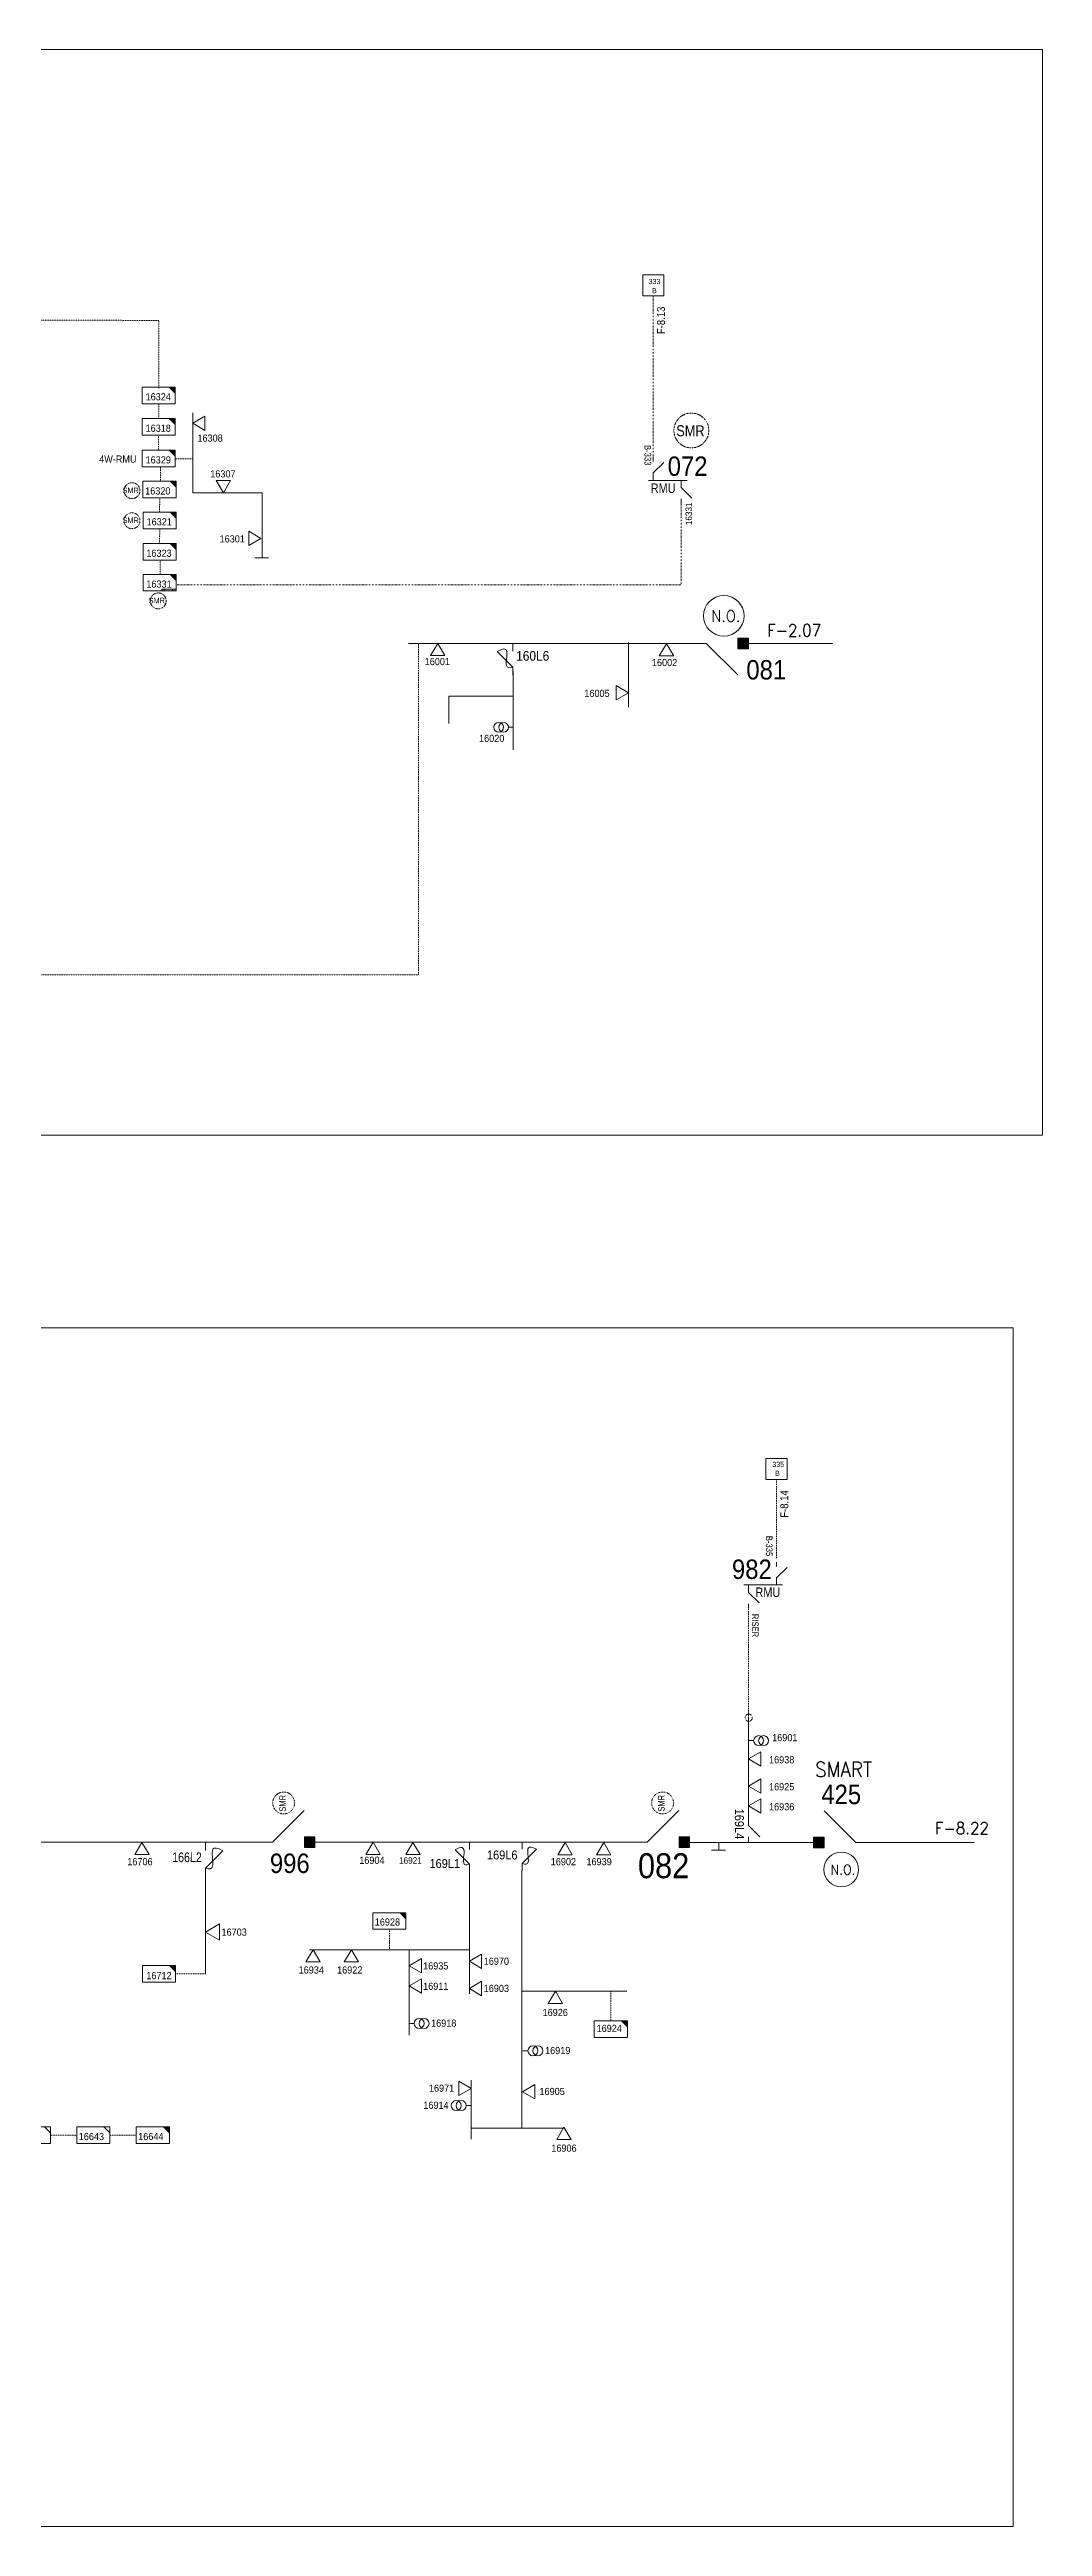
# Model space of a CAD drawing. Header units: metres. Extents: x 65984 to 144644, y -19036 to 23726.
# Drawn here: x 96637 to 97148, y 5739 to 7015 of the extents above; entities that cross this region are included whole.
import ezdxf
from ezdxf.enums import TextEntityAlignment as Align

# ---------------------------------------------------------------- set-up
doc = ezdxf.new("R2010")
doc.units = ezdxf.units.M
doc.header["$MEASUREMENT"] = 0
for name, pattern in [('DGN Style 2', [0.023128, 0, -0.023128]), ('DGN Style 3', [0.013877, 0, -0.013877]), ('DGN Style 4', [1.6, 0.8, -0.4, 0, -0.4])]:
    doc.linetypes.add(name, pattern=pattern)
doc.layers.get('0').update_dxf_attribs({"color": 95, "lineweight": 40})
for name, color, linetype, lineweight in [('ABS', 7, 'Continuous', 40), ('ABS NUMBER', 112, 'Continuous', 30), ('CONTRACTOR NAME', 95, 'Continuous', 40), ('d_eos', 111, 'Continuous', 40), ('d_eos no', 121, 'Continuous', 40), ('d_fco', 5, 'Continuous', 40), ('d_fco text', 95, 'Continuous', 40), ('d_oh branch', 94, 'Continuous', 40), ('d_switch', 95, 'Continuous', 40), ('d_tf', 1, 'Continuous', 40), ('d_tf no', 6, 'Continuous', 40), ('d_tf_200', 1, 'Continuous', 40), ('d_ug cable', 95, 'Continuous', 40), ('d_unit sub', 7, 'Continuous', 40), ('FDR  1  05', 172, 'Continuous', 40), ('fedr no', 95, 'Continuous', 40), ('GRID STATION  04', 7, 'Continuous', 40), ('Level 37', 7, 'Continuous', 0), ('O H MAIN FEEDER', 4, 'Continuous', 100), ('SW N O', 114, 'Continuous', 30)]:
    doc.layers.add(name, color=color, linetype=linetype, lineweight=lineweight)
doc.styles.add('NASKHF', font='naskhf.shx', dxfattribs={"height": 8})
doc.styles.add('Style-Arial', font='arial.ttf')
doc.styles.add('Style-ENGINEERING', font='ENGINEERING.shx')
doc.styles.add('Style-msdefault', font='msdefault.shx')
doc.styles.add('Style-STANDARD', font='STANDARD.shx')

# ---------------------------------------------------------------- blocks, each defined once
blk = doc.blocks.new('ABS2_1_1')
at = {"color": 0, "linetype": 'ByBlock', "lineweight": -2, "ltscale": 500}
for q in [(-29900, 43500), (0, 0)]:
    blk.add_line((0, 13600), q, dxfattribs=at)
at = {"color": 0, "linetype": 'ByBlock', "lineweight": -2, "ltscale": 500, "flags": 128}
for points in [[(5000, 43600), (-5000, 43600), (-5000, 53600), (5000, 53600)], [(3791, 49653), (3791, 49653), (3791, 49653)]]:
    blk.add_lwpolyline(points, close=True, dxfattribs=at)
at = {"color": 0, "linetype": 'ByBlock', "lineweight": -2, "ltscale": 500}
for points in [[(5000, 43600), (-5000, 43600), (5000, 53600), (-5000, 53600)], [(3791, 49653), (3791, 49653), (3791, 49653)]]:
    blk.add_solid(points, dxfattribs=at)
blk = doc.blocks.new('*U1283')
at = {"layer": 'd_fco', "color": 140, "linetype": 'Continuous', "lineweight": 13}
blk.add_line((-4.6, 4.2), (-10.1, 4.2), dxfattribs=at)
at = {"layer": 'd_fco', "color": 140, "linetype": 'Continuous', "lineweight": 13, "flags": 128}
blk.add_lwpolyline([(13, 4.2), (7.1, 4.2), (-4.4, -7.3)], dxfattribs=at)
at = {"layer": 'd_fco', "color": 140, "linetype": 'Continuous', "lineweight": 13}
blk.add_open_spline([(-4.4, -7.3), (-13, 7.7), (11.6, -7.7), (7.1, 4.2)], degree=3, dxfattribs=at)
blk = doc.blocks.new('TFU_88')
at = {"layer": 'd_tf_200', "color": 140, "linetype": 'Continuous', "lineweight": 13}
blk.add_line((0, 10), (0, 0), dxfattribs=at)
for centre in [(0, 30), (0, 20)]:
    blk.add_circle(centre, 10, dxfattribs=at)
blk = doc.blocks.new('TF_8')
at = {"color": 0, "linetype": 'ByBlock', "lineweight": -2}
blk.add_line((6.3, 4.95), (9.9, 1.35), dxfattribs=at)
blk.add_3dface([(-10.1, 4.95), (9.9, 4.95), (9.9, -5.05), (-10.1, -5.05)], dxfattribs=at)
blk = doc.blocks.new('exist.us-1000kva')
at = {"color": 0, "linetype": 'ByBlock', "lineweight": -2, "flags": 128}
blk.add_lwpolyline([(40, 12.9), (32.8, 20), (40, 20)], close=True, dxfattribs=at)
at = {"color": 0, "linetype": 'ByBlock', "lineweight": -2, "extrusion": (0, 0, -1)}
blk.add_solid([(-40, 12.9), (-32.8, 20), (-40, 20)], dxfattribs=at)
at = {"color": 0, "linetype": 'ByBlock', "lineweight": -2, "xscale": 2, "yscale": 2}
blk.add_blockref('TF_8', (20.2, 10.1), dxfattribs=at)
blk = doc.blocks.new('*U1116')
at = {"layer": 'd_eos', "color": 2, "linetype": 'Continuous', "lineweight": 13, "ltscale": 0.542324}
for p, q in [((-10.9, 12), (-10.9, 14.8)), ((-10.9, 4.8), (-4.1, 11.4)), ((-10.9, 0.2), (-10.9, 4.8)), ((-13.9, -0.2), (10.9, -0.2)), ((7.1, -0.2), (7.1, -4.7)), ((7.1, -4.7), (13.9, -11.4)), ((7.1, -12), (7.1, -14.8))]:
    blk.add_line(p, q, dxfattribs=at)
at = {"layer": 'd_ug cable', "color": 2, "linetype": 'DGN Style 2', "lineweight": 13, "extrusion": (0, 0, -1), "flags": 128}
blk.add_lwpolyline([(-7.1, -14.8), (-7.1, -14.8)], close=True, dxfattribs=at)
blk = doc.blocks.new('TFU_142')
at = {"layer": 'd_tf_200', "color": 220, "linetype": 'Continuous', "lineweight": 13}
blk.add_line((0, 10), (0, 0), dxfattribs=at)
for centre in [(0, 30), (0, 20)]:
    blk.add_circle(centre, 10, dxfattribs=at)
blk = doc.blocks.new('*U1012')
at = {"layer": 'd_fco', "color": 7, "linetype": 'Continuous', "lineweight": 13}
blk.add_line((-4.6, 4.2), (-10.1, 4.2), dxfattribs=at)
at = {"layer": 'd_fco', "color": 7, "linetype": 'Continuous', "lineweight": 13, "flags": 128}
blk.add_lwpolyline([(13, 4.2), (7.1, 4.2), (-4.4, -7.3)], dxfattribs=at)
at = {"layer": 'd_fco', "color": 7, "linetype": 'Continuous', "lineweight": 13}
blk.add_open_spline([(-4.4, -7.3), (-13, 7.7), (11.6, -7.7), (7.1, 4.2)], degree=3, dxfattribs=at)
blk = doc.blocks.new('FUSE01')
at = {"color": 0, "linetype": 'ByBlock', "lineweight": -2}
blk.add_line((0, -17.15), (0, -22.55), dxfattribs=at)
at = {"color": 0, "linetype": 'ByBlock', "lineweight": -2, "flags": 128}
blk.add_lwpolyline([(0, 0.05), (0, -5.75), (-11.2, -16.95)], dxfattribs=at)
at = {"color": 0, "linetype": 'ByBlock', "lineweight": -2}
blk.add_open_spline([(-11.2, -16.95), (3.4, -25.35), (-11.6, -1.35), (0, -5.75)], degree=3, dxfattribs=at)
blk = doc.blocks.new('TRA1_1220')
at = {"layer": 'd_tf', "color": 140, "linetype": 'Continuous', "lineweight": 13, "ltscale": 0.000283496, "flags": 128}
blk.add_lwpolyline([(10, -17), (0, 0), (-10, -17)], close=True, dxfattribs=at)
blk = doc.blocks.new('TRA1_1219')
at = {"layer": 'd_tf', "color": 140, "linetype": 'Continuous', "lineweight": 13, "ltscale": 0.000283496, "xscale": 1.000046566207833, "yscale": 1.000046566207833, "zscale": 1.000046566207833, "rotation": 180}
blk.add_blockref('TRA1_1220', (0, 0), dxfattribs=at)
blk = doc.blocks.new('TRA1_1222')
at = {"layer": 'd_tf', "color": 140, "linetype": 'Continuous', "lineweight": 13, "ltscale": 0.000283381, "flags": 128}
blk.add_lwpolyline([(10, -17), (0, 0), (-10, -17)], close=True, dxfattribs=at)
blk = doc.blocks.new('TRA1_1221')
at = {"layer": 'd_tf', "color": 140, "linetype": 'Continuous', "lineweight": 13, "ltscale": 0.000283381, "xscale": 1.000046566207834, "yscale": 1.000046566207834, "zscale": 1.000046566207834, "rotation": 180}
blk.add_blockref('TRA1_1222', (0, 0), dxfattribs=at)
blk = doc.blocks.new('TRA1_1226')
at = {"layer": 'd_tf', "color": 220, "linetype": 'Continuous', "lineweight": 13, "ltscale": 0.000215867, "extrusion": (0, 0, -1), "flags": 128}
blk.add_lwpolyline([(-10.1, -17), (-0.1, 0), (9.9, -17)], close=True, dxfattribs=at)
blk = doc.blocks.new('TRA1_1225')
at = {"layer": 'd_tf', "color": 220, "linetype": 'Continuous', "lineweight": 13, "ltscale": 0.000215867, "xscale": 1.000046566207833, "yscale": 1.000046566207833, "zscale": 1.000046566207833, "rotation": 180}
blk.add_blockref('TRA1_1226', (0, 0), dxfattribs=at)
blk = doc.blocks.new('TRA1_1228')
at = {"layer": 'd_tf', "color": 220, "linetype": 'Continuous', "lineweight": 13, "ltscale": 0.000215867, "extrusion": (0, 0, -1), "flags": 128}
blk.add_lwpolyline([(-10, -17), (0, 0), (10, -17)], close=True, dxfattribs=at)
blk = doc.blocks.new('TRA1_1227')
at = {"layer": 'd_tf', "color": 220, "linetype": 'Continuous', "lineweight": 13, "ltscale": 0.000215867, "xscale": 1.000046566207833, "yscale": 1.000046566207833, "zscale": 1.000046566207833, "rotation": 180}
blk.add_blockref('TRA1_1228', (0, 0), dxfattribs=at)
blk = doc.blocks.new('TRA1_1230')
at = {"layer": 'd_tf', "color": 220, "linetype": 'Continuous', "lineweight": 13, "ltscale": 0.00025881, "flags": 128}
blk.add_lwpolyline([(10, -17), (0, 0), (-10, -17)], close=True, dxfattribs=at)
blk = doc.blocks.new('TRA1_1229')
at = {"layer": 'd_tf', "color": 220, "linetype": 'Continuous', "lineweight": 13, "ltscale": 0.00025881, "xscale": 1.000046566207833, "yscale": 1.000046566207833, "zscale": 1.000046566207833, "rotation": 180}
blk.add_blockref('TRA1_1230', (0, 0), dxfattribs=at)
blk = doc.blocks.new('TRA1_1232')
at = {"layer": 'd_tf', "color": 220, "linetype": 'Continuous', "lineweight": 13, "ltscale": 0.00025881, "flags": 128}
blk.add_lwpolyline([(10, -17), (0, 0), (-10, -17)], close=True, dxfattribs=at)
blk = doc.blocks.new('TRA1_1231')
at = {"layer": 'd_tf', "color": 220, "linetype": 'Continuous', "lineweight": 13, "ltscale": 0.00025881, "xscale": 1.000046566207833, "yscale": 1.000046566207833, "zscale": 1.000046566207833, "rotation": 180}
blk.add_blockref('TRA1_1232', (0, 0), dxfattribs=at)
blk = doc.blocks.new('*U3461')
at = {"layer": 'SW N O', "color": 3, "lineweight": 13, "ltscale": 0.426762}
blk.add_circle((0, 0), 16.8, dxfattribs=at)
at = {"layer": 'SW N O', "color": 3, "lineweight": 13, "style": 'Style-STANDARD'}
blk.add_text('N.O.', height=9.6, dxfattribs=at).set_placement((1.7, -0.2), align=Align.MIDDLE_CENTER)
blk = doc.blocks.new('*U893')
at = {"layer": 'SW N O', "color": 3, "lineweight": 13}
blk.add_circle((0, 0), 16.8, dxfattribs=at)
at = {"layer": 'SW N O', "color": 3, "lineweight": 13, "style": 'Style-STANDARD'}
blk.add_text('N.O.', height=9.6, dxfattribs=at).set_placement((1.7, -0.2), align=Align.MIDDLE_CENTER)
blk = doc.blocks.new('*U1178')
at = {"layer": 'd_fco', "color": 51, "linetype": 'Continuous', "lineweight": 13}
blk.add_line((4.2, -4), (8.1, -4), dxfattribs=at)
at = {"layer": 'd_fco', "color": 51, "linetype": 'Continuous', "lineweight": 13, "flags": 128}
blk.add_lwpolyline([(-8.1, -4), (-3.9, -4), (4.1, 4)], dxfattribs=at)

msp = doc.modelspace()

# ---------------------------------------------------------------- linework, layer by layer
at = {"layer": 'CONTRACTOR NAME', "color": 140, "lineweight": 13, "ltscale": 0.498271, "flags": 128}
for points in [[(96699.8, 6735.9), (96694.3, 6735.9), (96694.3, 6736.9), (96699.8, 6736.9)], [(96701.8, 6735.9), (96699.8, 6735.9), (96699.8, 6736.9), (96701.8, 6736.9)]]:
    msp.add_lwpolyline(points, close=True, dxfattribs=at)
at = {"layer": 'd_eos', "color": 7, "linetype": 'Continuous', "lineweight": 13, "ltscale": 0.542324}
for p, q in [((96947.4, 6802.6), (96947.4, 6804.8)), ((96961.8, 6783.3), (96961.8, 6781.1))]:
    msp.add_line(p, q, dxfattribs=at)
at = {"layer": 'd_eos', "color": 2, "linetype": 'Continuous', "lineweight": 13, "ltscale": 0.542324}
for p, q in [((96947.4, 6796.8), (96952.9, 6802.1)), ((96945, 6792.8), (96964.9, 6792.8)), ((96947.4, 6793.1), (96947.4, 6796.8)), ((96961.8, 6792.8), (96961.8, 6789.2)), ((96961.8, 6789.2), (96967.3, 6783.8))]:
    msp.add_line(p, q, dxfattribs=at)
at = {"layer": 'd_oh branch', "color": 140, "linetype": 'Continuous', "lineweight": 13}
for p, q in [((96710.3, 6827.6), (96710.3, 6786.5)), ((96710.3, 6786.5), (96746.1, 6786.5)), ((96746.1, 6786.5), (96746.1, 6752.9)), ((96749.3, 6752.9), (96742.2, 6752.9)), ((96934.6, 6676.1), (96934.6, 6709.4)), ((96875.2, 6654.1), (96875.2, 6694.4)), ((96874.9, 6681.7), (96842.1, 6681.7)), ((96842.1, 6681.7), (96842.1, 6667.6))]:
    msp.add_line(p, q, dxfattribs=at)
at = {"layer": 'd_oh branch', "color": 220, "linetype": 'Continuous', "lineweight": 13}
for p, q in [((96852.8, 6013.1), (96852.8, 6077.3)), ((96879.8, 6076.4), (96879.8, 5944)), ((96716.8, 6023.5), (96716.8, 6073.6)), ((96852.9, 6035.9), (96770.4, 6035.9)), ((96821.7, 5991.9), (96821.7, 6035.9)), ((96933.8, 6014.5), (96879.8, 6014.5)), ((96853.6, 5968.6), (96853.6, 5938.3)), ((96901.6, 5944), (96853.5, 5944))]:
    msp.add_line(p, q, dxfattribs=at)
at = {"layer": 'd_ug cable', "color": 140, "linetype": 'DGN Style 3', "lineweight": 13}
for p, q in [((96536.9, 6875.6), (96692.9, 6875.3)), ((96692.8, 6840.4), (96692.9, 6875.3)), ((96692.8, 6824.8), (96692.8, 6832.4)), ((96826.5, 6538.2), (96826.5, 6708.9)), ((96826.2, 6538.2), (96264.5, 6538.2))]:
    msp.add_line(p, q, dxfattribs=at)
at = {"layer": 'd_ug cable', "color": 220, "linetype": 'DGN Style 3', "lineweight": 13}
for p, q in [((96811.5, 6046.4), (96811.5, 6035.9)), ((96716.8, 6023.5), (96701.4, 6023.5)), ((96925.6, 5999.2), (96925.6, 6014.5)), ((96637, 5940.4), (96650.6, 5940.4)), ((96667.6, 5940.4), (96681.2, 5940.4))]:
    msp.add_line(p, q, dxfattribs=at)
at = {"layer": 'd_ug cable', "color": 140, "linetype": 'DGN Style 3', "lineweight": 13, "flags": 128}
for points in [[(96692.6, 6808.4), (96692.6, 6816.2)], [(96710.3, 6803.9), (96701.3, 6803.9)], [(96693.6, 6792.6), (96693.6, 6799.9)], [(96693.2, 6776.5), (96693.3, 6783.8)], [(96693.2, 6760.4), (96693.3, 6767.8)], [(96693.5, 6744.4), (96693.5, 6751.8)]]:
    msp.add_lwpolyline(points, dxfattribs=at)
at = {"layer": 'd_ug cable', "color": 7, "linetype": 'DGN Style 2', "lineweight": 13, "flags": 128}
msp.add_lwpolyline([(96961.8, 6781.1), (96961.8, 6781.1)], close=True, dxfattribs=at)
at = {"layer": 'd_ug cable', "color": 220, "linetype": 'DGN Style 3', "lineweight": 13, "flags": 128}
for points in [[(97010.9, 6237.6), (97010.9, 6278.1)], [(96996.5, 6211.9), (96996.5, 6155.4)]]:
    msp.add_lwpolyline(points, dxfattribs=at)
at = {"layer": 'd_ug cable', "color": 2, "linetype": 'DGN Style 3', "lineweight": 13}
for centre, radius in [((96967, 6818.6), 8.99), ((96679, 6787.6), 4.1), ((96679, 6772.1), 4.1), ((96692.5, 6730.8), 4.1), ((96757.1, 6111.5), 5.64), ((96952.2, 6111.5), 5.64)]:
    msp.add_circle(centre, radius, dxfattribs=at)
at = {"layer": 'd_ug cable', "color": 140, "linetype": 'DGN Style 3', "lineweight": 13}
msp.add_circle((96996.5, 6155.4), 1.86, dxfattribs=at)
at = {"layer": 'GRID STATION  04', "color": 140, "linetype": 'Continuous', "lineweight": 13, "ltscale": 0.437972, "flags": 128}
msp.add_lwpolyline([(96942, 6898.8), (96942, 6887.9), (96952.9, 6887.9), (96952.9, 6898.8)], close=True, dxfattribs=at)
at = {"layer": 'GRID STATION  04', "color": 220, "linetype": 'Continuous', "lineweight": 13, "ltscale": 0.437972, "flags": 128}
msp.add_lwpolyline([(97016.4, 6278.1), (97016.4, 6289), (97005.4, 6289), (97005.4, 6278.1)], close=True, dxfattribs=at)
at = {"layer": 'O H MAIN FEEDER', "color": 140, "linetype": 'DGN Style 4', "lineweight": 13}
msp.add_line((96947.4, 6887.9), (96947.4, 6804.8), dxfattribs=at)
at = {"layer": 'O H MAIN FEEDER', "color": 140, "lineweight": 13, "ltscale": 27}
msp.add_line((96967.2, 6708.9), (96821.3, 6708.9), dxfattribs=at)
at = {"layer": 'O H MAIN FEEDER', "color": 9, "lineweight": 13, "ltscale": 30}
msp.add_line((96995.7, 6708.9), (97039.7, 6708.9), dxfattribs=at)
at = {"layer": 'O H MAIN FEEDER', "color": 220, "lineweight": 13, "ltscale": 30}
for p, q in [((96996.5, 6103), (96996.5, 6155.4)), ((96781.5, 6091.3), (96773.2, 6091.3)), ((96936.9, 6091.3), (96781.5, 6091.3)), ((97017.1, 6091.1), (97029.9, 6091.1))]:
    msp.add_line(p, q, dxfattribs=at)
at = {"layer": 'O H MAIN FEEDER', "color": 40, "lineweight": 13, "ltscale": 30}
for p, q in [((96977.4, 6087.2), (96984.6, 6087.2)), ((96981.1, 6087.2), (96981.1, 6091.1))]:
    msp.add_line(p, q, dxfattribs=at)
at = {"layer": 'O H MAIN FEEDER', "color": 140, "linetype": 'Continuous', "lineweight": 13, "flags": 128}
for points in [[(96202.7, 7014.9), (97147.7, 7014.9), (97147.7, 6455.5), (96202.7, 6455.5)], [(95909.5, 6356.2), (97132.6, 6356.2), (97132.6, 5738.7), (95909.5, 5738.7)]]:
    msp.add_lwpolyline(points, close=True, dxfattribs=at)
at = {"layer": 'O H MAIN FEEDER', "color": 140, "linetype": 'DGN Style 4', "lineweight": 13, "flags": 128}
for points in [[(96961.8, 6781.1), (96961.8, 6739)], [(96702.3, 6739), (96961.8, 6739)]]:
    msp.add_lwpolyline(points, dxfattribs=at)
at = {"layer": 'O H MAIN FEEDER', "color": 220, "lineweight": 13, "ltscale": 30, "flags": 128}
for points in [[(96744, 6091.3), (96534.4, 6091.3)], [(97029.9, 6091.1), (96966.1, 6091.1)], [(97017.1, 6091.1), (97017.6, 6091.1)], [(97112.6, 6091.1), (97057.7, 6091.1)]]:
    msp.add_lwpolyline(points, dxfattribs=at)

# ---------------------------------------------------------------- block references
at = {"layer": 'ABS', "color": 7, "linetype": 'Continuous', "lineweight": 13, "ltscale": 0.812883, "xscale": 0.0005446322480400587, "yscale": -0.0005446322480400591, "zscale": 0.000360672857092237, "rotation": 90.00000000000031}
msp.add_blockref('ABS2_1_1', (96967.2, 6708.9), dxfattribs=at)
at = {"layer": 'ABS', "color": 2, "linetype": 'Continuous', "lineweight": 13, "ltscale": 0.812883, "xscale": 0.0005446322480400586, "zscale": 0.000360672857092237}
for p, yscale, rotation in [((96744, 6091.3), 0.0005446322480400586, 269.9999853872725), ((96936.9, 6091.3), 0.0005446322480400586, 269.9999853872725), ((97059.1, 6091.1), -0.000544632248040059, 270.0000068746098)]:
    msp.add_blockref('ABS2_1_1', p, dxfattribs=dict(at, yscale=yscale, rotation=rotation))
at = {"layer": 'd_eos', "color": 2, "linetype": 'Continuous', "lineweight": 13, "ltscale": 0.542324, "extrusion": (0, 0, -1), "xscale": 0.800382047217659, "yscale": 0.800382047217659, "zscale": 0.800382047217659, "rotation": 180}
msp.add_blockref('*U1116', (-97005.2, 6223.7), dxfattribs=at)
at = {"layer": 'd_fco', "color": 140, "linetype": 'Continuous', "lineweight": 13, "xscale": 0.7, "yscale": 0.7, "zscale": 0.7, "rotation": 269.9999999983251}
msp.add_blockref('*U1283', (96872.2, 6701.7), dxfattribs=at)
at = {"layer": 'd_fco', "color": 51, "linetype": 'Continuous', "lineweight": 13, "xscale": 0.7290000000000001, "yscale": 0.7290000000000001, "zscale": 0.7290000000000001, "rotation": 270}
msp.add_blockref('*U1178', (96999.4, 6097.1), dxfattribs=at)
at = {"layer": 'd_fco', "color": 7, "linetype": 'Continuous', "lineweight": 13}
for name, p, xscale, yscale, zscale, rotation in [('FUSE01', (96716.8, 6073.3), 0.8, 0.8, 0.1205302691593963, 179.9999150855068), ('*U1012', (96850.1, 6084.5), 0.643435356248278, 0.643435356248278, 0.643435356248278, 269.9999999969509)]:
    msp.add_blockref(name, p, dxfattribs=dict(at, xscale=xscale, yscale=yscale, zscale=zscale, rotation=rotation))
at = {"layer": 'd_fco', "color": 7, "linetype": 'Continuous', "lineweight": 13, "extrusion": (0, 0, -1), "xscale": 0.643435356248278, "yscale": 0.643435356248278, "zscale": 0.643435356248278, "rotation": 269.9999999969509}
msp.add_blockref('*U1012', (-96882.6, 6084.8), dxfattribs=at)
at = {"layer": 'd_tf', "color": 140, "linetype": 'Continuous', "lineweight": 13, "ltscale": 0.000283496, "xscale": 0.37, "yscale": 0.37, "zscale": 0.37}
for p, rotation in [((96710.3, 6822.3), 269.9999999999999), ((96836.4, 6708.9), 180), ((96954.2, 6708.7), 180)]:
    msp.add_blockref('TRA1_1219', p, dxfattribs=dict(at, rotation=rotation))
at = {"layer": 'd_tf', "color": 140, "linetype": 'Continuous', "lineweight": 13, "ltscale": 0.000283381, "xscale": 0.37, "yscale": 0.37, "zscale": 0.37}
for p, rotation in [((96726.1, 6786.5), 359.9999999999999), ((96934.6, 6683.5), 89.99999999999997)]:
    msp.add_blockref('TRA1_1221', p, dxfattribs=dict(at, rotation=rotation))
at = {"layer": 'd_tf', "color": 140, "linetype": 'Continuous', "lineweight": 13, "ltscale": 0.000283496, "extrusion": (0, 0, -1), "xscale": 0.37, "yscale": 0.37, "zscale": 0.37, "rotation": 269.9999999999999}
msp.add_blockref('TRA1_1219', (-96745.4, 6763), dxfattribs=at)
at = {"layer": 'd_tf', "color": 220, "linetype": 'Continuous', "lineweight": 13, "ltscale": 0.000215867, "extrusion": (0, 0, -1), "xscale": 0.37, "yscale": 0.37, "zscale": 0.37}
for name, p, rotation in [('TRA1_1225', (-96996.4, 6134.2), 89.99999999991469), ('TRA1_1225', (-96996.4, 6120.2), 89.99999999991469), ('TRA1_1225', (-96996.4, 6110), 89.99999999991469), ('TRA1_1225', (-96803.2, 6091.3), 180), ('TRA1_1225', (-96823.7, 6091.2), 180), ('TRA1_1225', (-96902, 6091.1), 180), ('TRA1_1225', (-96921.9, 6091.1), 180), ('TRA1_1225', (-96772.3, 6035.9), 180), ('TRA1_1225', (-96792, 6035.9), 180), ('TRA1_1227', (-96821.7, 6027.6), 89.99999999999997), ('TRA1_1227', (-96852.7, 6029.9), 89.99999999999997), ('TRA1_1227', (-96821.7, 6017.2), 89.99999999999997), ('TRA1_1227', (-96852.7, 6015.9), 89.99999999999997), ('TRA1_1225', (-96897, 6014.5), 180), ('TRA1_1227', (-96880.1, 5962.7), 89.99999999999997), ('TRA1_1225', (-96901.4, 5944.4), 180)]:
    msp.add_blockref(name, p, dxfattribs=dict(at, rotation=rotation))
at = {"layer": 'd_tf', "color": 220, "linetype": 'Continuous', "lineweight": 13, "ltscale": 0.00025881}
for name, p, xscale, yscale, zscale, rotation in [('TRA1_1231', (96684.1, 6091.2), 0.37, 0.37, 0.37, 179.9999999999999), ('TRA1_1229', (96716.8, 6045), 0.4267622666565712, 0.4267622666565712, 0.4267622666565712, 269.9999999999999)]:
    msp.add_blockref(name, p, dxfattribs=dict(at, xscale=xscale, yscale=yscale, zscale=zscale, rotation=rotation))
at = {"layer": 'd_tf', "color": 220, "linetype": 'Continuous', "lineweight": 13, "ltscale": 0.000215867, "xscale": 0.37, "yscale": 0.37, "zscale": 0.37, "rotation": 89.99999999999999}
msp.add_blockref('TRA1_1227', (96853.6, 5964.4), dxfattribs=at)
at = {"layer": 'd_tf_200', "color": 140, "linetype": 'Continuous', "lineweight": 13, "xscale": 0.25, "yscale": 0.25, "zscale": 0.25, "rotation": 89.99999999999987}
msp.add_blockref('TFU_88', (96875.3, 6665.7), dxfattribs=at)
at = {"layer": 'd_tf_200', "color": 220, "linetype": 'Continuous', "lineweight": 13, "xscale": 0.2560573599939425, "yscale": 0.2560573599939425, "zscale": 0.2560573599939425}
for p, rotation in [((96996.5, 6143.6), 269.9999999999998), ((96853.6, 5955.6), 89.99999999999984)]:
    msp.add_blockref('TFU_142', p, dxfattribs=dict(at, rotation=rotation))
at = {"layer": 'd_tf_200', "color": 220, "linetype": 'Continuous', "lineweight": 13, "extrusion": (0, 0, -1), "xscale": 0.2560573599939425, "yscale": 0.2560573599939425, "zscale": 0.2560573599939425, "rotation": 89.99999999999984}
for p in [(-96821.7, 5997.9), (-96880.3, 5983.8)]:
    msp.add_blockref('TFU_142', p, dxfattribs=at)
at = {"layer": 'd_unit sub', "color": 140, "linetype": 'Continuous', "lineweight": 13, "xscale": 0.4267622666565712, "yscale": 0.4267622666565712, "zscale": 0.4267622666565712}
for p in [(96684.2, 6832.4), (96684.2, 6816.2), (96684.7, 6751.8)]:
    msp.add_blockref('exist.us-1000kva', p, dxfattribs=at)
at = {"layer": 'd_unit sub', "color": 7, "linetype": 'Continuous', "lineweight": 13, "xscale": 0.4267622666565712, "yscale": 0.4267622666565712, "zscale": 0.4267622666565712}
msp.add_blockref('exist.us-1000kva', (96684.2, 6799.9), dxfattribs=at)
at = {"layer": 'd_unit sub', "color": 2, "linetype": 'Continuous', "lineweight": 13, "xscale": 0.4267622666565712, "yscale": 0.4267622666565712, "zscale": 0.4267622666565712}
for p in [(96684.6, 6783.9), (96684.7, 6767.9), (96684.7, 6735.9)]:
    msp.add_blockref('exist.us-1000kva', p, dxfattribs=at)
at = {"layer": 'FDR  1  05', "color": 220, "linetype": 'Continuous', "lineweight": 13, "zscale": 0.4267622666565712}
for p, xscale, yscale in [((96803, 6046.4), 0.4267130974047012, 0.4267130974047012), ((96917, 5990.7), 0.4267622666565712, 0.4267622666565712), ((96681.2, 5936.1), 0.4267622666565712, 0.4267622666565712)]:
    msp.add_blockref('exist.us-1000kva', p, dxfattribs=dict(at, xscale=xscale, yscale=yscale))
at = {"layer": 'FDR  1  05', "color": 220, "linetype": 'Continuous', "lineweight": 13, "zscale": 0.4267622666565712, "rotation": 359.9999999999999}
for name, p, xscale, yscale in [('exist.us-1000kva', (96684.4, 6019.2), 0.4267622666565712, 0.4267622666565712), ('TF_8', (96628.6, 5940.4), 0.8535245333131425, 0.8535245333131425), ('TF_8', (96659.2, 5940.4), 0.8535245333131425, 0.8535245333131425)]:
    msp.add_blockref(name, p, dxfattribs=dict(at, xscale=xscale, yscale=yscale))
at = {"layer": 'SW N O', "color": 3, "lineweight": 13}
for name, p, xscale, yscale, zscale in [('*U893', (96983.7, 6723.1), 0.6220507732375062, 0.6220507732375062, 0.6220507732375062), ('*U3461', (97044.2, 6077.2), 0.5317815202588352, 0.5317815202588352, 0.5317815202588352)]:
    msp.add_blockref(name, p, dxfattribs=dict(at, xscale=xscale, yscale=yscale, zscale=zscale))

# ---------------------------------------------------------------- texts
at = {"layer": 'ABS NUMBER', "color": 7, "lineweight": 13, "style": 'Style-Arial', "width": 0.88}
msp.add_text('081', height=10, dxfattribs=at).set_placement((96995.3, 6700.3), align=Align.TOP_LEFT)
at = {"layer": 'ABS NUMBER', "color": 2, "lineweight": 140, "style": 'Style-Arial', "width": 0.88}
msp.add_text('425', height=10, rotation=360, dxfattribs=at).set_placement((97054.4, 6120.9), align=Align.TOP_RIGHT)
at = {"layer": 'ABS NUMBER', "color": 2, "lineweight": 13, "style": 'Style-Arial', "width": 0.88}
for s, height, p in [('996', 10, (96750, 6085.4)), ('082', 12.88, (96939.5, 6085.6))]:
    msp.add_text(s, height=height, rotation=360, dxfattribs=at).set_placement(p, align=Align.TOP_LEFT)
at = {"layer": 'CONTRACTOR NAME', "color": 140, "lineweight": 13, "style": 'Style-msdefault', "width": 0.945946}
for s, height, p in [('2016.12.25', 0.683, (96694.6, 6736.7)), ('FSC', 0.572, (96700.1, 6736.7))]:
    msp.add_text(s, height=height, dxfattribs=at).set_placement(p, align=Align.TOP_LEFT)
at = {"layer": 'd_eos no', "color": 2, "linetype": 'Continuous', "lineweight": 13, "style": 'Style-Arial', "width": 0.88}
msp.add_text('072', height=10, dxfattribs=at).set_placement((96954.8, 6795.2))
msp.add_text('982', height=10, dxfattribs=at).set_placement((96987.9, 6236.9), align=Align.TOP_LEFT)
at = {"layer": 'd_fco text', "color": 7, "linetype": 'Continuous', "lineweight": 13, "style": 'Style-msdefault', "width": 0.916667}
msp.add_text('169L4', height=4.62, rotation=270, dxfattribs=at).set_placement((96989.4, 6092.8), align=Align.RIGHT)
for s, p in [('169L6', (96877.5, 6087)), ('169L1', (96847.9, 6082.6))]:
    msp.add_text(s, height=4.62, rotation=0, dxfattribs=at).set_placement(p, align=Align.TOP_RIGHT)
at = {"layer": 'd_fco text', "color": 7, "linetype": 'Continuous', "lineweight": 13, "style": 'Style-msdefault', "width": 0.82}
msp.add_text('166L2', height=5, rotation=359.9662, dxfattribs=at).set_placement((96699.7, 6081))
at = {"layer": 'd_fco text', "color": 140, "linetype": 'Continuous', "lineweight": 13, "insert": (96876.8, 6699.9), "char_height": 4.998, "attachment_point": 7, "rotation": 360, "style": 'NASKHF'}
msp.add_mtext('\\Fmsdefault;\\H1x;\\W0.916667;160L6', dxfattribs=at)
at = {"layer": 'd_switch', "color": 140, "linetype": 'Continuous', "lineweight": 13, "style": 'Style-msdefault', "width": 0.9}
msp.add_text('F-8.13', height=4.08, rotation=90, dxfattribs=at).set_placement((96949.3, 6882.4), align=Align.TOP_RIGHT)
at = {"layer": 'd_switch', "color": 220, "linetype": 'Continuous', "lineweight": 13, "style": 'Style-msdefault', "width": 0.9}
msp.add_text('F-8.14', height=4.08, rotation=90, dxfattribs=at).set_placement((97012.8, 6272.6), align=Align.TOP_RIGHT)
at = {"layer": 'd_tf no', "color": 140, "linetype": 'Continuous', "lineweight": 13, "style": 'Style-msdefault', "width": 0.945946}
for s, p in [('16324', (96686, 6837.8)), ('16318', (96686, 6821.6)), ('16308', (96712.7, 6816.5)), ('16307', (96719.3, 6798.1)), ('16301', (96724.1, 6764.6)), ('16323', (96686.4, 6757.2)), ('16001', (96829.7, 6701.4)), ('16002', (96946.7, 6700.9)), ('16005', (96911.9, 6685)), ('16020', (96857.7, 6661.8))]:
    msp.add_text(s, height=3.7, dxfattribs=at).set_placement(p, align=Align.TOP_LEFT)
at = {"layer": 'd_tf no', "color": 7, "linetype": 'Continuous', "lineweight": 13, "style": 'Style-msdefault', "width": 0.945946}
for s, p in [('4W-RMU', (96662.1, 6805.7)), ('16329', (96686, 6805.3))]:
    msp.add_text(s, height=3.7, dxfattribs=at).set_placement(p, align=Align.TOP_LEFT)
at = {"layer": 'd_tf no', "color": 2, "linetype": 'Continuous', "lineweight": 13, "style": 'Style-msdefault', "width": 0.945946}
for s, p in [('16320', (96685.8, 6789.3)), ('16321', (96686.5, 6773.4)), ('16331', (96686.4, 6741.3))]:
    msp.add_text(s, height=3.7, dxfattribs=at).set_placement(p, align=Align.TOP_LEFT)
at = {"layer": 'd_tf no', "color": 7, "linetype": 'Continuous', "lineweight": 13, "style": 'Style-msdefault', "width": 0.945946}
msp.add_text('16331', height=3.33, rotation=90, dxfattribs=at).set_placement((96964, 6769.8), align=Align.TOP_LEFT)
at = {"layer": 'd_tf no', "color": 220, "linetype": 'Continuous', "lineweight": 13, "style": 'Style-msdefault', "width": 0.945946}
for s, p in [('16901', (97008.6, 6147)), ('16706', (96676.6, 6083.1)), ('16928', (96804, 6052)), ('16703', (96725.1, 6046.8)), ('16643', (96651.6, 5941.5)), ('16644', (96682.2, 5941.5))]:
    msp.add_text(s, height=3.7, dxfattribs=at).set_placement(p, align=Align.TOP_LEFT)
for s, p in [('16938', (97020, 6135.6)), ('16925', (97020, 6121.7)), ('16936', (97020, 6111.4))]:
    msp.add_text(s, height=3.7, dxfattribs=at).set_placement(p, align=Align.TOP_RIGHT)
for s, height, p in [('16904', 3.7, (96796, 6080.1)), ('16921', 3.33, (96816.5, 6080.2)), ('16902', 3.7, (96894.6, 6079.4)), ('16939', 3.7, (96913, 6079.4)), ('16934', 3.7, (96764.8, 6023.6)), ('16922', 3.7, (96784.6, 6023.6)), ('16935', 3.7, (96828.9, 6025.7)), ('16970', 3.7, (96860.1, 6028.1)), ('16911', 3.7, (96828.9, 6015.2)), ('16903', 3.7, (96860.1, 6014.1)), ('16918', 3.7, (96833, 5996.2)), ('16926', 3.7, (96890.4, 6001.7)), ('16919', 3.7, (96891.7, 5982.1)), ('16924', 3.7, (96918.2, 5993.5)), ('16905', 3.7, (96888.8, 5961)), ('16914', 3.7, (96829, 5953.9)), ('16906', 3.7, (96894.9, 5931.8))]:
    msp.add_text(s, height=height, dxfattribs=at).set_placement(p)
msp.add_text('16971', height=3.7, dxfattribs=at).set_placement((96844.9, 5962.7), align=Align.RIGHT)
at = {"layer": 'd_tf no', "color": 220, "linetype": 'Continuous', "lineweight": 13, "insert": (96686.4, 6024.4), "char_height": 3.7, "attachment_point": 1, "style": 'NASKHF'}
msp.add_mtext('\\Fmsdefault;\\H1x;\\W0.945946;16712\\P', dxfattribs=at)
at = {"layer": 'fedr no', "color": 2, "linetype": 'Continuous', "lineweight": 40, "attachment_point": 5, "style": 'Style-STANDARD'}
for s, insert, char_height in [('F-2.07', (97019.9, 6715.6), 6.24), ('SMART', (97045.4, 6128.8), 7.61)]:
    msp.add_mtext(s, dxfattribs=dict(at, insert=insert, char_height=char_height))
at = {"layer": 'fedr no', "color": 55, "linetype": 'Continuous', "lineweight": 40, "insert": (97106.3, 6098.5), "char_height": 6.24, "attachment_point": 5, "style": 'Style-STANDARD'}
msp.add_mtext('F-8.22', dxfattribs=at)
at = {"layer": 'GRID STATION  04', "color": 140, "linetype": 'Continuous', "lineweight": 13, "style": 'Style-msdefault', "width": 0.888889}
for s, p in [('333', (96945, 6894)), ('B', (96946.8, 6889.3))]:
    msp.add_text(s, height=2.68, dxfattribs=at).set_placement(p)
at = {"layer": 'GRID STATION  04', "color": 220, "linetype": 'Continuous', "lineweight": 13, "style": 'Style-msdefault', "width": 0.888889}
for s, p in [('335', (97008.7, 6284.6)), ('B', (97010.1, 6280))]:
    msp.add_text(s, height=2.68, dxfattribs=at).set_placement(p)
at = {"layer": 'Level 37', "color": 1, "linetype": 'Continuous', "lineweight": 13, "ltscale": 1.621116, "style": 'Style-msdefault', "width": 0.86}
msp.add_text('SMR', height=5.7, rotation=359.9996, dxfattribs=at).set_placement((96973.8, 6815.6), align=Align.RIGHT)
at = {"layer": 'Level 37', "color": 7, "linetype": 'Continuous', "lineweight": 13, "style": 'Style-ENGINEERING', "width": 0.857143}
msp.add_text('B-333', height=3.43, rotation=270, dxfattribs=at).set_placement((96946.3, 6811.1), align=Align.TOP_LEFT)
at = {"layer": 'Level 37', "color": 1, "linetype": 'Continuous', "lineweight": 13, "style": 'Style-msdefault', "width": 0.86}
for p in [(96682.5, 6786.3), (96682.5, 6770.9), (96696, 6729.5)]:
    msp.add_text('SMR', height=2.88, rotation=359.9996, dxfattribs=at).set_placement(p, align=Align.RIGHT)
at = {"layer": 'Level 37', "color": 2, "linetype": 'Continuous', "lineweight": 13, "style": 'Style-msdefault', "width": 0.86}
msp.add_text('RMU', height=4.9, rotation=359.9996, dxfattribs=at).set_placement((96958.9, 6786.4), align=Align.RIGHT)
at = {"layer": 'Level 37', "color": 7, "linetype": 'Continuous', "lineweight": 13, "style": 'Style-ENGINEERING', "width": 0.857143}
for s, p in [('B-335', (97008.8, 6238.6)), ('RISER', (97001.6, 6196.9))]:
    msp.add_text(s, height=3.43, rotation=270, dxfattribs=at).set_placement(p, align=Align.TOP_RIGHT)
at = {"layer": 'Level 37', "color": 2, "linetype": 'Continuous', "lineweight": 13, "style": 'Style-msdefault', "width": 0.86}
msp.add_text('RMU', height=4.9, rotation=0.0004, dxfattribs=at).set_placement((97012.8, 6222.5), align=Align.TOP_RIGHT)
at = {"layer": 'Level 37', "color": 1, "linetype": 'Continuous', "lineweight": 13, "ltscale": 1.045283, "style": 'Style-msdefault', "width": 0.86}
for p in [(96758.2, 6115.6), (96953.2, 6115.6)]:
    msp.add_text('SMR', height=3.35, rotation=89.9996, dxfattribs=at).set_placement(p, align=Align.RIGHT)

doc.saveas('drawing.dxf')
